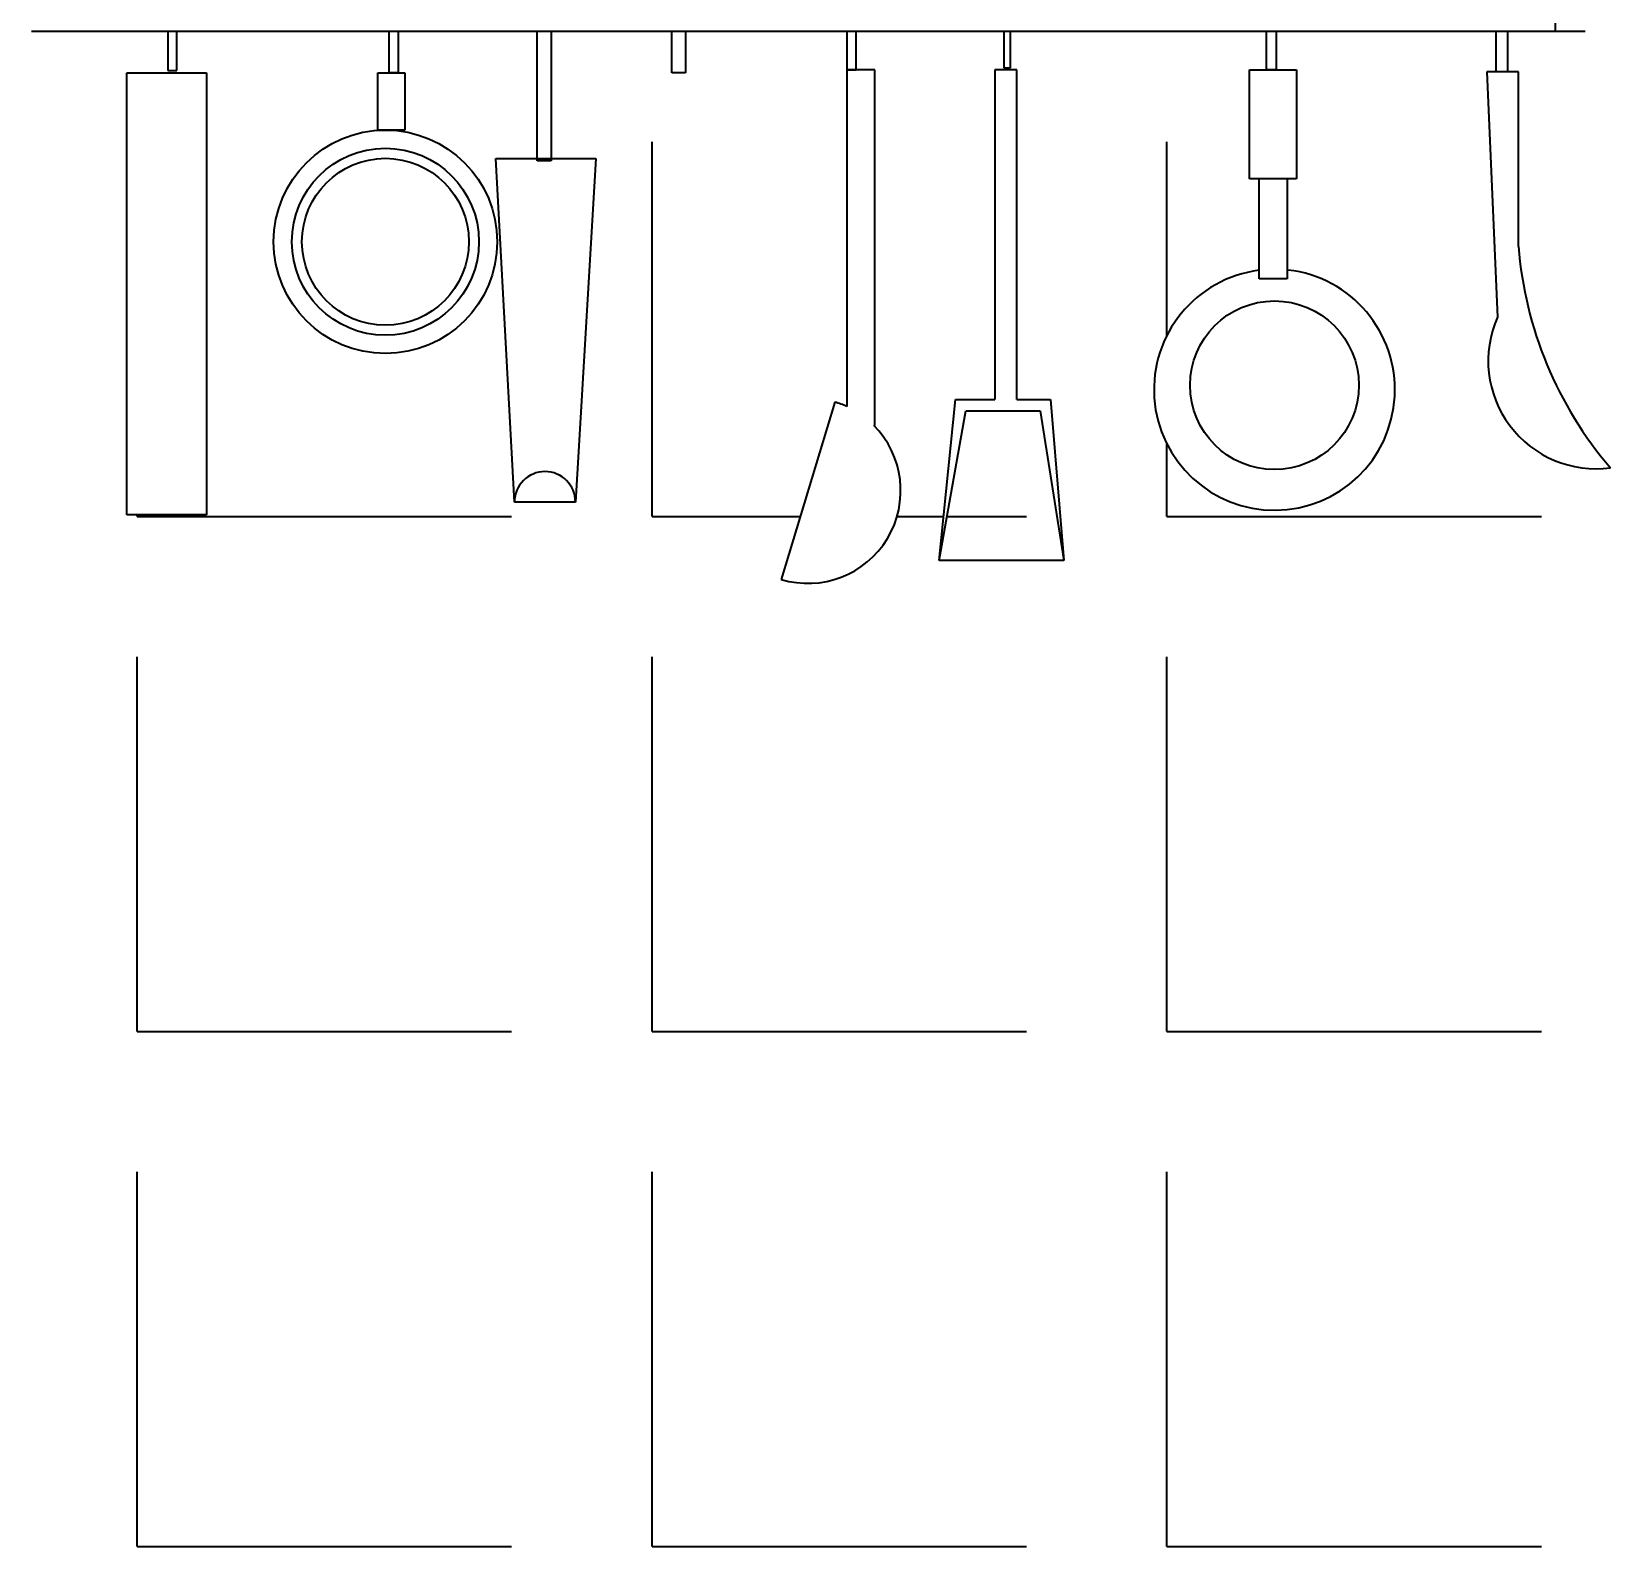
# Model space of a CAD drawing. Header units: millimetres. Extents: x 2258 to 5600, y 711 to 2563.
# Drawn here: x 4846.81 to 4868.22, y 2140.4 to 2160.95 of the extents above; entities that cross this region are included whole.
import ezdxf

# ---------------------------------------------------------------- set-up
doc = ezdxf.new("R2010")
doc.units = ezdxf.units.MM

msp = doc.modelspace()

# ---------------------------------------------------------------- linework, layer by layer
at = {"lineweight": 35}
msp.add_line((4867.472, 2161.441), (4867.472, 2160.948), dxfattribs=at)
at = {"color": 18, "linetype": 'ByBlock', "lineweight": 35, "true_color": 0x000000}
for p, q in [((4867.88, 2160.948), (4846.807, 2160.948)), ((4848.655, 2160.948), (4848.655, 2160.421)), ((4848.779, 2160.421), (4848.779, 2160.948)), ((4851.656, 2160.39), (4851.656, 2160.948)), ((4851.78, 2160.948), (4851.78, 2160.39)), ((4853.667, 2159.196), (4853.667, 2160.948)), ((4853.853, 2160.948), (4853.853, 2159.196)), ((4855.492, 2160.39), (4855.492, 2160.948)), ((4855.678, 2160.948), (4855.678, 2160.39)), ((4857.865, 2160.938), (4857.865, 2160.431)), ((4857.992, 2160.431), (4857.992, 2160.938)), ((4859.993, 2160.938), (4859.993, 2160.456)), ((4860.084, 2160.456), (4860.084, 2160.938)), ((4863.559, 2160.429), (4863.559, 2160.938)), ((4863.687, 2160.938), (4863.687, 2160.429)), ((4866.675, 2160.404), (4866.675, 2160.938)), ((4866.828, 2160.938), (4866.828, 2160.404)), ((4848.655, 2160.421), (4848.779, 2160.421)), ((4857.865, 2160.431), (4857.992, 2160.431)), ((4857.865, 2160.431), (4857.865, 2155.862)), ((4858.246, 2160.431), (4857.865, 2160.431)), ((4858.246, 2155.607), (4858.246, 2160.431)), ((4860.173, 2160.427), (4859.875, 2160.427)), ((4859.875, 2160.427), (4859.875, 2155.959)), ((4859.993, 2160.456), (4860.084, 2160.456)), ((4860.173, 2155.959), (4860.173, 2160.427)), ((4863.329, 2160.429), (4863.967, 2160.429)), ((4863.329, 2158.949), (4863.329, 2160.429)), ((4863.687, 2160.429), (4863.559, 2160.429)), ((4863.967, 2160.429), (4863.967, 2158.949)), ((4866.547, 2160.404), (4866.69, 2157.075)), ((4866.976, 2160.404), (4866.547, 2160.404)), ((4866.828, 2160.404), (4866.675, 2160.404)), ((4866.976, 2158.035), (4866.976, 2160.404)), ((4848.098, 2160.39), (4849.181, 2160.39)), ((4848.098, 2154.392), (4848.098, 2160.39)), ((4849.181, 2160.39), (4849.181, 2154.392)), ((4851.505, 2160.39), (4851.872, 2160.39)), ((4851.505, 2159.61), (4851.505, 2160.39)), ((4851.78, 2160.39), (4851.656, 2160.39)), ((4851.872, 2160.39), (4851.872, 2159.61)), ((4855.678, 2160.39), (4855.492, 2160.39)), ((4851.872, 2159.61), (4851.505, 2159.61)), ((4853.104, 2159.227), (4854.46, 2159.227)), ((4853.357, 2154.566), (4853.104, 2159.227)), ((4853.853, 2159.196), (4853.667, 2159.196)), ((4854.46, 2159.227), (4854.184, 2154.566)), ((4863.967, 2158.949), (4863.329, 2158.949)), ((4863.457, 2157.596), (4863.457, 2158.949)), ((4863.84, 2158.949), (4863.84, 2157.596)), ((4863.84, 2157.596), (4863.457, 2157.596)), ((4857.704, 2155.923), (4856.973, 2153.518)), ((4859.12, 2153.774), (4859.339, 2155.959)), ((4859.339, 2155.959), (4859.875, 2155.959)), ((4860.173, 2155.959), (4860.63, 2155.959)), ((4860.63, 2155.959), (4860.809, 2153.774)), ((4859.12, 2153.774), (4859.478, 2155.805)), ((4859.478, 2155.805), (4860.489, 2155.805)), ((4860.489, 2155.805), (4860.809, 2153.774)), ((4858.23, 2155.607), (4858.246, 2155.607)), ((4854.184, 2154.566), (4853.357, 2154.566)), ((4849.181, 2154.392), (4848.098, 2154.392)), ((4860.809, 2153.774), (4859.12, 2153.774)), ((4860.809, 2153.774), (4859.12, 2153.774))]:
    msp.add_line(p, q, dxfattribs=at)
at = {"linetype": 'Continuous', "lineweight": 35}
for p, q in [((4855.223, 2154.373), (4855.223, 2159.453)), ((4862.208, 2156.826), (4862.208, 2159.453)), ((4862.208, 2154.373), (4862.208, 2155.353)), ((4848.238, 2154.373), (4848.238, 2154.392)), ((4848.238, 2154.373), (4853.318, 2154.373)), ((4855.223, 2154.373), (4857.233, 2154.373)), ((4858.546, 2154.373), (4859.18, 2154.373)), ((4859.226, 2154.373), (4860.303, 2154.373)), ((4862.208, 2154.373), (4867.288, 2154.373)), ((4848.238, 2147.388), (4848.238, 2152.468)), ((4855.223, 2147.388), (4855.223, 2152.468)), ((4862.208, 2147.388), (4862.208, 2152.468)), ((4848.238, 2147.388), (4853.318, 2147.388)), ((4855.223, 2147.388), (4860.303, 2147.388)), ((4862.208, 2147.388), (4867.288, 2147.388)), ((4848.238, 2140.403), (4848.238, 2145.483)), ((4855.223, 2140.403), (4855.223, 2145.483)), ((4862.208, 2140.403), (4862.208, 2145.483)), ((4848.238, 2140.403), (4853.318, 2140.403)), ((4855.223, 2140.403), (4860.303, 2140.403)), ((4862.208, 2140.403), (4867.288, 2140.403))]:
    msp.add_line(p, q, dxfattribs=at)
at = {"color": 18, "linetype": 'ByBlock', "lineweight": 35, "true_color": 0x000000}
for centre, radius in [((4851.607, 2158.097), 1.516), ((4851.607, 2158.097), 1.268), ((4851.607, 2158.097), 1.132), ((4863.666, 2156.151), 1.144)]:
    msp.add_circle(centre, radius, dxfattribs=at)
for centre, radius, start, end in [((4872.198, 2158.443), 5.238, 184.4719, 220.6266), ((4863.666, 2156.09), 1.634, 97.3658, 83.5366), ((4868.028, 2156.482), 1.463, 156.1083, 277.6654), ((4857.339, 2154.721), 1.257, 65.2444, 73.0948), ((4857.339, 2154.721), 1.257, 253.0948, 44.8234), ((4853.771, 2154.566), 0.414, 0, 180)]:
    msp.add_arc(centre, radius, start, end, dxfattribs=at)

doc.saveas('drawing.dxf')
